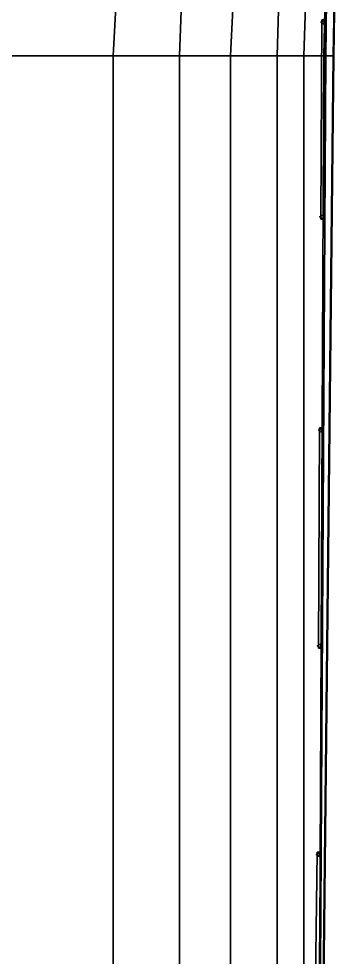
# Model space of a CAD drawing. Header units: millimetres. Extents: x -6 to 6, y -93 to 86.
# Drawn here: x 3.35 to 6.1, y -29.61 to -21.6 of the extents above; entities that cross this region are included whole.
import ezdxf

# ---------------------------------------------------------------- set-up
doc = ezdxf.new("R2010")
doc.units = ezdxf.units.MM
doc.layers.add('railings', color=6, linetype='Continuous')

msp = doc.modelspace()

# ---------------------------------------------------------------- linework, layer by layer
for points in [[(6.0145, -17.6294, 2.9671), (-6.0145, -17.6294, 2.9671), (-5.9628, -21.917, 2.9464), (5.9628, -21.917, 2.9464)], [(3.2195, -21.917, -3.1664), (2.2257, -21.917, -3.3994), (2.7795, -17.6294, -3.5546), (3.53, -17.6294, -3.3579)], [(4.1512, -21.917, -2.7575), (3.2195, -21.917, -3.1664), (3.53, -17.6294, -3.3579), (4.3841, -17.6294, -2.9749)], [(4.7153, -21.917, -2.4263), (4.1512, -21.917, -2.7575), (4.3841, -17.6294, -2.9749), (4.8758, -17.6294, -2.5764)], [(5.1501, -21.917, -2.0225), (4.7153, -21.917, -2.4263), (4.8758, -17.6294, -2.5764), (5.3623, -17.6294, -2.0225)], [(5.5487, -21.917, -1.4325), (5.1501, -21.917, -2.0225), (5.3623, -17.6294, -2.0225), (5.6729, -17.6294, -1.4325)], [(5.7764, -21.917, -0.7544), (5.5487, -21.917, -1.4325), (5.6729, -17.6294, -1.4325), (5.9162, -17.6294, -0.7544)], [(5.9472, -21.917, 0.0582), (5.7764, -21.917, -0.7544), (5.9162, -17.6294, -0.7544), (6.0404, -17.6294, 0.0582)], [(6.03, -21.917, 0.9226), (5.9472, -21.917, 0.0582), (6.0404, -17.6294, 0.0582), (6.0973, -17.6294, 0.9226)], [(5.9628, -21.917, 2.9464), (6.0249, -21.917, 1.9112), (6.1025, -17.6294, 1.9112), (6.0145, -17.6294, 2.9671)], [(6.0249, -21.917, 1.9112), (6.03, -21.917, 0.9226), (6.0973, -17.6294, 0.9226), (6.1025, -17.6294, 1.9112)], [(5.95, -21.6127, 2.94), (5.92, -21.63, 2.94), (5.92, -21.63, 3.94), (5.95, -21.6127, 3.94)], [(5.95, -21.6473, 2.94), (5.95, -21.6127, 2.94), (5.95, -21.6127, 3.94), (5.95, -21.6473, 3.94)], [(5.92, -21.63, 2.94), (5.95, -21.6473, 2.94), (5.95, -21.6473, 3.94), (5.92, -21.63, 3.94)], [(5.9628, -21.917, 2.9464), (-5.9628, -21.917, 2.9464), (-5.911, -30.6546, 2.874), (5.911, -30.6546, 2.874)], [(4.1512, -30.6546, -2.3383), (3.2195, -30.6546, -2.7524), (3.2195, -21.917, -3.1664), (4.1512, -21.917, -2.7575)], [(4.7153, -30.6546, -1.9967), (4.1512, -30.6546, -2.3383), (4.1512, -21.917, -2.7575), (4.7153, -21.917, -2.4263)], [(5.1501, -30.6546, -1.567), (4.7153, -30.6546, -1.9967), (4.7153, -21.917, -2.4263), (5.1501, -21.917, -2.0225)], [(5.5487, -30.6546, -0.9822), (5.1501, -30.6546, -1.567), (5.1501, -21.917, -2.0225), (5.5487, -21.917, -1.4325)], [(5.7764, -30.6546, -0.1799), (5.5487, -30.6546, -0.9822), (5.5487, -21.917, -1.4325), (5.7764, -21.917, -0.7544)], [(5.9058, -30.6546, 0.7622), (5.7764, -30.6546, -0.1799), (5.7764, -21.917, -0.7544), (5.9472, -21.917, 0.0582)], [(5.9369, -30.6546, 1.3884), (5.9058, -30.6546, 0.7622), (5.9472, -21.917, 0.0582), (6.03, -21.917, 0.9226)], [(5.911, -30.6546, 2.874), (5.9317, -30.6546, 2.3201), (6.0249, -21.917, 1.9112), (5.9628, -21.917, 2.9464)], [(5.9317, -30.6546, 2.3201), (5.9369, -30.6546, 1.3884), (6.03, -21.917, 0.9226), (6.0249, -21.917, 1.9112)], [(5.94, -23.2727, 2.93), (5.91, -23.29, 2.93), (5.91, -23.29, 3.93), (5.94, -23.2727, 3.93)], [(5.91, -23.29, 2.93), (5.94, -23.3073, 2.93), (5.94, -23.3073, 3.93), (5.91, -23.29, 3.93)], [(5.94, -23.3073, 2.93), (5.94, -23.2727, 2.93), (5.94, -23.2727, 3.93), (5.94, -23.3073, 3.93)], [(5.93, -25.0927, 2.92), (5.9, -25.11, 2.92), (5.9, -25.11, 3.92), (5.93, -25.0927, 3.92)], [(5.9, -25.11, 2.92), (5.93, -25.1273, 2.92), (5.93, -25.1273, 3.92), (5.9, -25.11, 3.92)], [(5.93, -25.1273, 2.92), (5.93, -25.0927, 2.92), (5.93, -25.0927, 3.92), (5.93, -25.1273, 3.92)], [(5.92, -26.9327, 2.9), (5.89, -26.95, 2.9), (5.89, -26.95, 3.9), (5.92, -26.9327, 3.9)], [(5.89, -26.95, 2.9), (5.92, -26.9673, 2.9), (5.92, -26.9673, 3.9), (5.89, -26.95, 3.9)], [(5.92, -26.9673, 2.9), (5.92, -26.9327, 2.9), (5.92, -26.9327, 3.9), (5.92, -26.9673, 3.9)], [(5.91, -28.7127, 2.88), (5.88, -28.73, 2.88), (5.88, -28.73, 3.88), (5.91, -28.7127, 3.88)], [(5.88, -28.73, 2.88), (5.91, -28.7473, 2.88), (5.91, -28.7473, 3.88), (5.88, -28.73, 3.88)], [(5.91, -28.7473, 2.88), (5.91, -28.7127, 2.88), (5.91, -28.7127, 3.88), (5.91, -28.7473, 3.88)]]:
    msp.add_3dface(points)
at = {"layer": 'railings'}
for points in [[(5.95, -23.31, 3.93), (5.96, -21.61, 3.94), (5.93, -21.61, 3.94), (5.92, -23.31, 3.93)], [(5.92, -23.31, 3.93), (5.93, -21.61, 3.94), (5.96, -21.61, 3.94), (5.95, -23.31, 3.93)], [(5.9, -26.97, 3.9), (5.91, -25.09, 3.92), (5.94, -25.09, 3.92), (5.93, -26.97, 3.9)], [(5.93, -26.97, 3.9), (5.94, -25.09, 3.92), (5.91, -25.09, 3.92), (5.9, -26.97, 3.9)], [(5.88, -31.77, 3.85), (5.92, -28.71, 3.88), (5.89, -28.71, 3.88), (5.85, -31.77, 3.85)], [(5.85, -31.77, 3.85), (5.89, -28.71, 3.88), (5.92, -28.71, 3.88), (5.88, -31.77, 3.85)]]:
    msp.add_3dface(points, dxfattribs=at)

doc.saveas('drawing.dxf')
